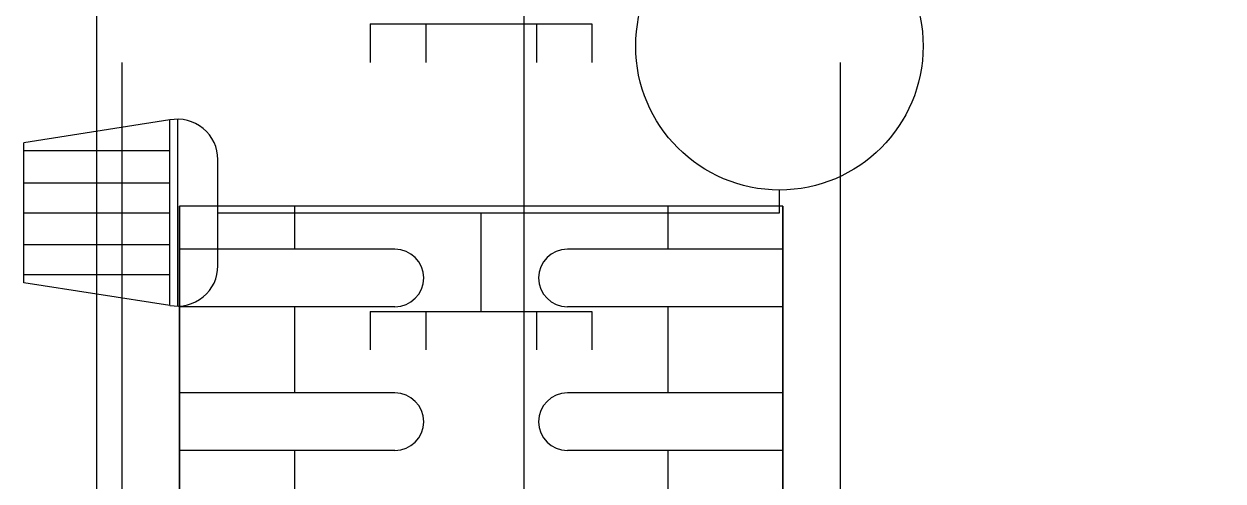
# Model space of a CAD drawing. Header units: inches. Extents: x 21 to 38546, y 13 to 15001.
# Drawn here: x 4417.82 to 4438.68, y 1230.5 to 1238.45 of the extents above; entities that cross this region are included whole.
import ezdxf

# ---------------------------------------------------------------- set-up
doc = ezdxf.new("R2010")
doc.units = ezdxf.units.IN
doc.header["$MEASUREMENT"] = 0
for name, color, linetype in [('pex_boru_dönüş', 5, 'Continuous'), ('pex_boru_gidiş', 1, 'Continuous'), ('RAST-IST-RADYATÖR-DİNAMİK BLOK', 83, 'Continuous')]:
    doc.layers.add(name, color=color, linetype=linetype)
doc.layers.add('Z_MİM_-KM-VITRF', color=8, linetype='Continuous', lineweight=25)

# ---------------------------------------------------------------- blocks, each defined once
blk = doc.blocks.new('*U171')
blk.add_line((-70, -48.918), (-106, -48.918))
blk = doc.blocks.new('IS_RADYATOR-PLAN-40')
at = {"layer": 'RAST-IST-RADYATÖR-DİNAMİK BLOK', "color": 7}
for p, q in [((-2.385, 11.439), (-2.78, 11.439)), ((-2.385, 1.67), (-2.385, 11.439)), ((-0.668, 6.25), (-2.385, 6.25)), ((-1.462, 1.67), (-3.309, 1.67)), ((-4.011, 0.968), (-0.76, 0.968)), ((-0.773, 0.833), (-3.998, 0.833)), ((-3.998, 0.833), (-3.603, -1.704)), ((-3.467, -1.704), (-3.467, 0.833)), ((-2.906, -1.704), (-2.906, 0.833)), ((-2.381, -1.704), (-2.381, 0.833)), ((-1.832, -1.704), (-1.832, 0.833)), ((-1.308, -1.704), (-1.308, 0.833)), ((-0.773, 0.833), (-1.168, -1.704)), ((-1.168, -1.704), (-3.603, -1.704))]:
    blk.add_line(p, q, dxfattribs=at)
at = {"layer": 'RAST-IST-RADYATÖR-DİNAMİK BLOK'}
for p, q in [((-0.668, 7.214), (-0.668, 8.178)), ((-0.668, 8.178), (0, 8.178)), ((-0.668, 5.286), (-0.668, 7.214)), ((-0.668, 7.214), (0, 7.214)), ((-0.668, 4.322), (-0.668, 5.286)), ((-0.668, 5.286), (0, 5.286)), ((-0.668, 4.322), (0, 4.322))]:
    blk.add_line(p, q, dxfattribs=at)
blk.add_lwpolyline([(0, 0), (40, 0), (40, 12.5), (0, 12.5)], dxfattribs=at)
at = {"layer": 'RAST-IST-RADYATÖR-DİNAMİK BLOK', "color": 10}
blk.add_circle((-5.28, 11.439), 2.5, dxfattribs=at)
at = {"layer": 'RAST-IST-RADYATÖR-DİNAMİK BLOK', "color": 7}
for centre, start, end in [((-3.309, 0.968), 90, 191.1518), ((-1.462, 0.968), 348.8482, 90)]:
    blk.add_arc(centre, 0.702, start, end, dxfattribs=at)
blk = doc.blocks.new('IS_RADYATOR-PLAN-50')
at = {"layer": 'RAST-IST-RADYATÖR-DİNAMİK BLOK', "color": 7}
for p, q in [((-2.385, 11.439), (-2.78, 11.439)), ((-2.385, 1.67), (-2.385, 11.439)), ((-0.668, 6.25), (-2.385, 6.25)), ((-1.462, 1.67), (-3.309, 1.67)), ((-4.011, 0.968), (-0.76, 0.968)), ((-0.773, 0.833), (-3.998, 0.833)), ((-3.998, 0.833), (-3.603, -1.704)), ((-3.467, -1.704), (-3.467, 0.833)), ((-2.906, -1.704), (-2.906, 0.833)), ((-2.381, -1.704), (-2.381, 0.833)), ((-1.832, -1.704), (-1.832, 0.833)), ((-1.308, -1.704), (-1.308, 0.833)), ((-0.773, 0.833), (-1.168, -1.704)), ((-1.168, -1.704), (-3.603, -1.704))]:
    blk.add_line(p, q, dxfattribs=at)
at = {"layer": 'RAST-IST-RADYATÖR-DİNAMİK BLOK'}
for p, q in [((-0.668, 7.214), (-0.668, 8.178)), ((-0.668, 8.178), (0, 8.178)), ((-0.668, 5.286), (-0.668, 7.214)), ((-0.668, 7.214), (0, 7.214)), ((-0.668, 4.322), (-0.668, 5.286)), ((-0.668, 5.286), (0, 5.286)), ((-0.668, 4.322), (0, 4.322))]:
    blk.add_line(p, q, dxfattribs=at)
blk.add_lwpolyline([(0, 0), (50, 0), (50, 12.5), (0, 12.5)], dxfattribs=at)
at = {"layer": 'RAST-IST-RADYATÖR-DİNAMİK BLOK', "color": 10}
blk.add_circle((-5.28, 11.439), 2.5, dxfattribs=at)
at = {"layer": 'RAST-IST-RADYATÖR-DİNAMİK BLOK', "color": 7}
for centre, start, end in [((-3.309, 0.968), 90, 191.1518), ((-1.462, 0.968), 348.8482, 90)]:
    blk.add_arc(centre, 0.702, start, end, dxfattribs=at)
blk = doc.blocks.new('IS_RADYATOR-PLAN-60')
at = {"layer": 'RAST-IST-RADYATÖR-DİNAMİK BLOK', "color": 7}
for p, q in [((-2.385, 11.439), (-2.78, 11.439)), ((-2.385, 1.67), (-2.385, 11.439)), ((-0.668, 6.25), (-2.385, 6.25)), ((-1.462, 1.67), (-3.309, 1.67)), ((-4.011, 0.968), (-0.76, 0.968)), ((-0.773, 0.833), (-3.998, 0.833)), ((-3.998, 0.833), (-3.603, -1.704)), ((-3.467, -1.704), (-3.467, 0.833)), ((-2.906, -1.704), (-2.906, 0.833)), ((-2.381, -1.704), (-2.381, 0.833)), ((-1.832, -1.704), (-1.832, 0.833)), ((-1.308, -1.704), (-1.308, 0.833)), ((-0.773, 0.833), (-1.168, -1.704)), ((-1.168, -1.704), (-3.603, -1.704))]:
    blk.add_line(p, q, dxfattribs=at)
at = {"layer": 'RAST-IST-RADYATÖR-DİNAMİK BLOK'}
for p, q in [((-0.668, 7.214), (-0.668, 8.178)), ((-0.668, 8.178), (0, 8.178)), ((-0.668, 5.286), (-0.668, 7.214)), ((-0.668, 7.214), (0, 7.214)), ((-0.668, 4.322), (-0.668, 5.286)), ((-0.668, 5.286), (0, 5.286)), ((-0.668, 4.322), (0, 4.322))]:
    blk.add_line(p, q, dxfattribs=at)
blk.add_lwpolyline([(0, 0), (60, 0), (60, 12.5), (0, 12.5)], dxfattribs=at)
at = {"layer": 'RAST-IST-RADYATÖR-DİNAMİK BLOK', "color": 10}
blk.add_circle((-5.28, 11.439), 2.5, dxfattribs=at)
at = {"layer": 'RAST-IST-RADYATÖR-DİNAMİK BLOK', "color": 7}
for centre, start, end in [((-3.309, 0.968), 90, 191.1518), ((-1.462, 0.968), 348.8482, 90)]:
    blk.add_arc(centre, 0.702, start, end, dxfattribs=at)
blk = doc.blocks.new('IS_RADYATOR-PLAN-70')
at = {"layer": 'RAST-IST-RADYATÖR-DİNAMİK BLOK', "color": 7}
for p, q in [((-2.385, 11.439), (-2.78, 11.439)), ((-2.385, 1.67), (-2.385, 11.439)), ((-0.668, 6.25), (-2.385, 6.25)), ((-1.462, 1.67), (-3.309, 1.67)), ((-4.011, 0.968), (-0.76, 0.968)), ((-0.773, 0.833), (-3.998, 0.833)), ((-3.998, 0.833), (-3.603, -1.704)), ((-3.467, -1.704), (-3.467, 0.833)), ((-2.906, -1.704), (-2.906, 0.833)), ((-2.381, -1.704), (-2.381, 0.833)), ((-1.832, -1.704), (-1.832, 0.833)), ((-1.308, -1.704), (-1.308, 0.833)), ((-0.773, 0.833), (-1.168, -1.704)), ((-1.168, -1.704), (-3.603, -1.704))]:
    blk.add_line(p, q, dxfattribs=at)
at = {"layer": 'RAST-IST-RADYATÖR-DİNAMİK BLOK'}
for p, q in [((-0.668, 7.214), (-0.668, 8.178)), ((-0.668, 8.178), (0, 8.178)), ((-0.668, 5.286), (-0.668, 7.214)), ((-0.668, 7.214), (0, 7.214)), ((-0.668, 4.322), (-0.668, 5.286)), ((-0.668, 5.286), (0, 5.286)), ((-0.668, 4.322), (0, 4.322))]:
    blk.add_line(p, q, dxfattribs=at)
blk.add_lwpolyline([(0, 0), (70, 0), (70, 12.5), (0, 12.5)], dxfattribs=at)
at = {"layer": 'RAST-IST-RADYATÖR-DİNAMİK BLOK', "color": 10}
blk.add_circle((-5.28, 11.439), 2.5, dxfattribs=at)
at = {"layer": 'RAST-IST-RADYATÖR-DİNAMİK BLOK', "color": 7}
for centre, start, end in [((-3.309, 0.968), 90, 191.1518), ((-1.462, 0.968), 348.8482, 90)]:
    blk.add_arc(centre, 0.702, start, end, dxfattribs=at)
blk = doc.blocks.new('IS_RADYATOR-PLAN-80')
at = {"layer": 'RAST-IST-RADYATÖR-DİNAMİK BLOK', "color": 7}
for p, q in [((-2.385, 11.439), (-2.78, 11.439)), ((-2.385, 1.67), (-2.385, 11.439)), ((-0.668, 6.25), (-2.385, 6.25)), ((-1.462, 1.67), (-3.309, 1.67)), ((-4.011, 0.968), (-0.76, 0.968)), ((-0.773, 0.833), (-3.998, 0.833)), ((-3.998, 0.833), (-3.603, -1.704)), ((-3.467, -1.704), (-3.467, 0.833)), ((-2.906, -1.704), (-2.906, 0.833)), ((-2.381, -1.704), (-2.381, 0.833)), ((-1.832, -1.704), (-1.832, 0.833)), ((-1.308, -1.704), (-1.308, 0.833)), ((-0.773, 0.833), (-1.168, -1.704)), ((-1.168, -1.704), (-3.603, -1.704))]:
    blk.add_line(p, q, dxfattribs=at)
at = {"layer": 'RAST-IST-RADYATÖR-DİNAMİK BLOK'}
for p, q in [((-0.668, 7.214), (-0.668, 8.178)), ((-0.668, 8.178), (0, 8.178)), ((-0.668, 5.286), (-0.668, 7.214)), ((-0.668, 7.214), (0, 7.214)), ((-0.668, 4.322), (-0.668, 5.286)), ((-0.668, 5.286), (0, 5.286)), ((-0.668, 4.322), (0, 4.322))]:
    blk.add_line(p, q, dxfattribs=at)
blk.add_lwpolyline([(0, 0), (80, 0), (80, 12.5), (0, 12.5)], dxfattribs=at)
at = {"layer": 'RAST-IST-RADYATÖR-DİNAMİK BLOK', "color": 10}
blk.add_circle((-5.28, 11.439), 2.5, dxfattribs=at)
at = {"layer": 'RAST-IST-RADYATÖR-DİNAMİK BLOK', "color": 7}
for centre, start, end in [((-3.309, 0.968), 90, 191.1518), ((-1.462, 0.968), 348.8482, 90)]:
    blk.add_arc(centre, 0.702, start, end, dxfattribs=at)
blk = doc.blocks.new('IS_RADYATOR-PLAN-90')
at = {"layer": 'RAST-IST-RADYATÖR-DİNAMİK BLOK', "color": 7}
for p, q in [((-2.385, 11.439), (-2.78, 11.439)), ((-2.385, 1.67), (-2.385, 11.439)), ((-0.668, 6.25), (-2.385, 6.25)), ((-1.462, 1.67), (-3.309, 1.67)), ((-4.011, 0.968), (-0.76, 0.968)), ((-0.773, 0.833), (-3.998, 0.833)), ((-3.998, 0.833), (-3.603, -1.704)), ((-3.467, -1.704), (-3.467, 0.833)), ((-2.906, -1.704), (-2.906, 0.833)), ((-2.381, -1.704), (-2.381, 0.833)), ((-1.832, -1.704), (-1.832, 0.833)), ((-1.308, -1.704), (-1.308, 0.833)), ((-0.773, 0.833), (-1.168, -1.704)), ((-1.168, -1.704), (-3.603, -1.704))]:
    blk.add_line(p, q, dxfattribs=at)
at = {"layer": 'RAST-IST-RADYATÖR-DİNAMİK BLOK'}
for p, q in [((-0.668, 7.214), (-0.668, 8.178)), ((-0.668, 8.178), (0, 8.178)), ((-0.668, 5.286), (-0.668, 7.214)), ((-0.668, 7.214), (0, 7.214)), ((-0.668, 4.322), (-0.668, 5.286)), ((-0.668, 5.286), (0, 5.286)), ((-0.668, 4.322), (0, 4.322))]:
    blk.add_line(p, q, dxfattribs=at)
blk.add_lwpolyline([(0, 0), (90, 0), (90, 12.5), (0, 12.5)], dxfattribs=at)
at = {"layer": 'RAST-IST-RADYATÖR-DİNAMİK BLOK', "color": 10}
blk.add_circle((-5.28, 11.439), 2.5, dxfattribs=at)
at = {"layer": 'RAST-IST-RADYATÖR-DİNAMİK BLOK', "color": 7}
for centre, start, end in [((-3.309, 0.968), 90, 191.1518), ((-1.462, 0.968), 348.8482, 90)]:
    blk.add_arc(centre, 0.702, start, end, dxfattribs=at)
blk = doc.blocks.new('IS_RADYATOR-PLAN-100')
at = {"layer": 'RAST-IST-RADYATÖR-DİNAMİK BLOK', "color": 7}
for p, q in [((-2.385, 11.439), (-2.78, 11.439)), ((-2.385, 1.67), (-2.385, 11.439)), ((-0.668, 6.25), (-2.385, 6.25)), ((-1.462, 1.67), (-3.309, 1.67)), ((-4.011, 0.968), (-0.76, 0.968)), ((-0.773, 0.833), (-3.998, 0.833)), ((-3.998, 0.833), (-3.603, -1.704)), ((-3.467, -1.704), (-3.467, 0.833)), ((-2.906, -1.704), (-2.906, 0.833)), ((-2.381, -1.704), (-2.381, 0.833)), ((-1.832, -1.704), (-1.832, 0.833)), ((-1.308, -1.704), (-1.308, 0.833)), ((-0.773, 0.833), (-1.168, -1.704)), ((-1.168, -1.704), (-3.603, -1.704))]:
    blk.add_line(p, q, dxfattribs=at)
at = {"layer": 'RAST-IST-RADYATÖR-DİNAMİK BLOK'}
for p, q in [((-0.668, 7.214), (-0.668, 8.178)), ((-0.668, 8.178), (0, 8.178)), ((-0.668, 5.286), (-0.668, 7.214)), ((-0.668, 7.214), (0, 7.214)), ((-0.668, 4.322), (-0.668, 5.286)), ((-0.668, 5.286), (0, 5.286)), ((-0.668, 4.322), (0, 4.322))]:
    blk.add_line(p, q, dxfattribs=at)
blk.add_lwpolyline([(0, 0), (100, 0), (100, 12.5), (0, 12.5)], dxfattribs=at)
at = {"layer": 'RAST-IST-RADYATÖR-DİNAMİK BLOK', "color": 10}
blk.add_circle((-5.28, 11.439), 2.5, dxfattribs=at)
at = {"layer": 'RAST-IST-RADYATÖR-DİNAMİK BLOK', "color": 7}
for centre, start, end in [((-3.309, 0.968), 90, 191.1518), ((-1.462, 0.968), 348.8482, 90)]:
    blk.add_arc(centre, 0.702, start, end, dxfattribs=at)
blk = doc.blocks.new('IS_RADYATOR-PLAN-110')
at = {"layer": 'RAST-IST-RADYATÖR-DİNAMİK BLOK', "color": 7}
for p, q in [((-2.385, 11.439), (-2.78, 11.439)), ((-2.385, 1.67), (-2.385, 11.439)), ((-0.668, 6.25), (-2.385, 6.25)), ((-1.462, 1.67), (-3.309, 1.67)), ((-4.011, 0.968), (-0.76, 0.968)), ((-0.773, 0.833), (-3.998, 0.833)), ((-3.998, 0.833), (-3.603, -1.704)), ((-3.467, -1.704), (-3.467, 0.833)), ((-2.906, -1.704), (-2.906, 0.833)), ((-2.381, -1.704), (-2.381, 0.833)), ((-1.832, -1.704), (-1.832, 0.833)), ((-1.308, -1.704), (-1.308, 0.833)), ((-0.773, 0.833), (-1.168, -1.704)), ((-1.168, -1.704), (-3.603, -1.704))]:
    blk.add_line(p, q, dxfattribs=at)
at = {"layer": 'RAST-IST-RADYATÖR-DİNAMİK BLOK'}
for p, q in [((-0.668, 7.214), (-0.668, 8.178)), ((-0.668, 8.178), (0, 8.178)), ((-0.668, 5.286), (-0.668, 7.214)), ((-0.668, 7.214), (0, 7.214)), ((-0.668, 4.322), (-0.668, 5.286)), ((-0.668, 5.286), (0, 5.286)), ((-0.668, 4.322), (0, 4.322))]:
    blk.add_line(p, q, dxfattribs=at)
blk.add_lwpolyline([(0, 0), (110, 0), (110, 12.5), (0, 12.5)], dxfattribs=at)
at = {"layer": 'RAST-IST-RADYATÖR-DİNAMİK BLOK', "color": 10}
blk.add_circle((-5.28, 11.439), 2.5, dxfattribs=at)
at = {"layer": 'RAST-IST-RADYATÖR-DİNAMİK BLOK', "color": 7}
for centre, start, end in [((-3.309, 0.968), 90, 191.1518), ((-1.462, 0.968), 348.8482, 90)]:
    blk.add_arc(centre, 0.702, start, end, dxfattribs=at)
blk = doc.blocks.new('IS_RADYATOR-PLAN-120')
at = {"layer": 'RAST-IST-RADYATÖR-DİNAMİK BLOK', "color": 7}
for p, q in [((-2.385, 11.439), (-2.78, 11.439)), ((-2.385, 1.67), (-2.385, 11.439)), ((-0.668, 6.25), (-2.385, 6.25)), ((-1.462, 1.67), (-3.309, 1.67)), ((-4.011, 0.968), (-0.76, 0.968)), ((-0.773, 0.833), (-3.998, 0.833)), ((-3.998, 0.833), (-3.603, -1.704)), ((-3.467, -1.704), (-3.467, 0.833)), ((-2.906, -1.704), (-2.906, 0.833)), ((-2.381, -1.704), (-2.381, 0.833)), ((-1.832, -1.704), (-1.832, 0.833)), ((-1.308, -1.704), (-1.308, 0.833)), ((-0.773, 0.833), (-1.168, -1.704)), ((-1.168, -1.704), (-3.603, -1.704))]:
    blk.add_line(p, q, dxfattribs=at)
at = {"layer": 'RAST-IST-RADYATÖR-DİNAMİK BLOK'}
for p, q in [((-0.668, 7.214), (-0.668, 8.178)), ((-0.668, 8.178), (0, 8.178)), ((-0.668, 5.286), (-0.668, 7.214)), ((-0.668, 7.214), (0, 7.214)), ((-0.668, 4.322), (-0.668, 5.286)), ((-0.668, 5.286), (0, 5.286)), ((-0.668, 4.322), (0, 4.322))]:
    blk.add_line(p, q, dxfattribs=at)
blk.add_lwpolyline([(0, 0), (120, 0), (120, 12.5), (0, 12.5)], dxfattribs=at)
at = {"layer": 'RAST-IST-RADYATÖR-DİNAMİK BLOK', "color": 10}
blk.add_circle((-5.28, 11.439), 2.5, dxfattribs=at)
at = {"layer": 'RAST-IST-RADYATÖR-DİNAMİK BLOK', "color": 7}
for centre, start, end in [((-3.309, 0.968), 90, 191.1518), ((-1.462, 0.968), 348.8482, 90)]:
    blk.add_arc(centre, 0.702, start, end, dxfattribs=at)
blk = doc.blocks.new('IS_RADYATOR-PLAN-130')
at = {"layer": 'RAST-IST-RADYATÖR-DİNAMİK BLOK', "color": 7}
for p, q in [((-2.385, 11.439), (-2.78, 11.439)), ((-2.385, 1.67), (-2.385, 11.439)), ((-0.668, 6.25), (-2.385, 6.25)), ((-1.462, 1.67), (-3.309, 1.67)), ((-4.011, 0.968), (-0.76, 0.968)), ((-0.773, 0.833), (-3.998, 0.833)), ((-3.998, 0.833), (-3.603, -1.704)), ((-3.467, -1.704), (-3.467, 0.833)), ((-2.906, -1.704), (-2.906, 0.833)), ((-2.381, -1.704), (-2.381, 0.833)), ((-1.832, -1.704), (-1.832, 0.833)), ((-1.308, -1.704), (-1.308, 0.833)), ((-0.773, 0.833), (-1.168, -1.704)), ((-1.168, -1.704), (-3.603, -1.704))]:
    blk.add_line(p, q, dxfattribs=at)
at = {"layer": 'RAST-IST-RADYATÖR-DİNAMİK BLOK'}
for p, q in [((-0.668, 7.214), (-0.668, 8.178)), ((-0.668, 8.178), (0, 8.178)), ((-0.668, 5.286), (-0.668, 7.214)), ((-0.668, 7.214), (0, 7.214)), ((-0.668, 4.322), (-0.668, 5.286)), ((-0.668, 5.286), (0, 5.286)), ((-0.668, 4.322), (0, 4.322))]:
    blk.add_line(p, q, dxfattribs=at)
blk.add_lwpolyline([(0, 0), (130, 0), (130, 12.5), (0, 12.5)], dxfattribs=at)
at = {"layer": 'RAST-IST-RADYATÖR-DİNAMİK BLOK', "color": 10}
blk.add_circle((-5.28, 11.439), 2.5, dxfattribs=at)
at = {"layer": 'RAST-IST-RADYATÖR-DİNAMİK BLOK', "color": 7}
for centre, start, end in [((-3.309, 0.968), 90, 191.1518), ((-1.462, 0.968), 348.8482, 90)]:
    blk.add_arc(centre, 0.702, start, end, dxfattribs=at)
blk = doc.blocks.new('IS_RADYATOR-PLAN-140')
at = {"layer": 'RAST-IST-RADYATÖR-DİNAMİK BLOK', "color": 7}
for p, q in [((-2.385, 11.439), (-2.78, 11.439)), ((-2.385, 1.67), (-2.385, 11.439)), ((-0.668, 6.25), (-2.385, 6.25)), ((-1.462, 1.67), (-3.309, 1.67)), ((-4.011, 0.968), (-0.76, 0.968)), ((-0.773, 0.833), (-3.998, 0.833)), ((-3.998, 0.833), (-3.603, -1.704)), ((-3.467, -1.704), (-3.467, 0.833)), ((-2.906, -1.704), (-2.906, 0.833)), ((-2.381, -1.704), (-2.381, 0.833)), ((-1.832, -1.704), (-1.832, 0.833)), ((-1.308, -1.704), (-1.308, 0.833)), ((-0.773, 0.833), (-1.168, -1.704)), ((-1.168, -1.704), (-3.603, -1.704))]:
    blk.add_line(p, q, dxfattribs=at)
at = {"layer": 'RAST-IST-RADYATÖR-DİNAMİK BLOK'}
for p, q in [((-0.668, 7.214), (-0.668, 8.178)), ((-0.668, 8.178), (0, 8.178)), ((-0.668, 5.286), (-0.668, 7.214)), ((-0.668, 7.214), (0, 7.214)), ((-0.668, 4.322), (-0.668, 5.286)), ((-0.668, 5.286), (0, 5.286)), ((-0.668, 4.322), (0, 4.322))]:
    blk.add_line(p, q, dxfattribs=at)
blk.add_lwpolyline([(0, 0), (140, 0), (140, 12.5), (0, 12.5)], dxfattribs=at)
at = {"layer": 'RAST-IST-RADYATÖR-DİNAMİK BLOK', "color": 10}
blk.add_circle((-5.28, 11.439), 2.5, dxfattribs=at)
at = {"layer": 'RAST-IST-RADYATÖR-DİNAMİK BLOK', "color": 7}
for centre, start, end in [((-3.309, 0.968), 90, 191.1518), ((-1.462, 0.968), 348.8482, 90)]:
    blk.add_arc(centre, 0.702, start, end, dxfattribs=at)
blk = doc.blocks.new('IS_RADYATOR-PLAN-150')
at = {"layer": 'RAST-IST-RADYATÖR-DİNAMİK BLOK', "color": 7}
for p, q in [((-1.75, 11.5), (-1.75, 7.75)), ((-0.75, 11.5), (-0.75, 7.75)), ((0.75, 11.5), (0.75, 7.75)), ((1.75, 11.5), (1.75, 7.75)), ((-2.5, 9.5), (-1.75, 9.5)), ((-0.75, 9.5), (0, 9.5)), ((0, 9.5), (0.75, 9.5)), ((1.75, 9.5), (2.5, 9.5)), ((-1.75, 4.75), (-1.75, 1)), ((-0.75, 4.75), (-0.75, 1)), ((0.75, 4.75), (0.75, 1)), ((1.75, 4.75), (1.75, 1)), ((-2.5, 3), (-1.75, 3)), ((-0.75, 3), (0, 3)), ((0, 3), (0.75, 3)), ((1.75, 3), (2.5, 3))]:
    blk.add_line(p, q, dxfattribs=at)
at = {"layer": 'RAST-IST-RADYATÖR-DİNAMİK BLOK'}
for p, q in [((-5.668, 7.214), (-5.668, 8.178)), ((-5.668, 8.178), (-5, 8.178)), ((-5.668, 5.286), (-5.668, 7.214)), ((-5.668, 7.214), (-5, 7.214)), ((-5.668, 4.322), (-5.668, 5.286)), ((-5.668, 5.286), (-5, 5.286)), ((-5.668, 4.322), (-5, 4.322))]:
    blk.add_line(p, q, dxfattribs=at)
for points in [[(-5, 0), (145, 0), (145, 12.5), (-5, 12.5)], [(-2.5, 11.5), (142.5, 11.5), (142.5, 1), (-2.5, 1)]]:
    blk.add_lwpolyline(points, dxfattribs=at)
at = {"layer": 'RAST-IST-RADYATÖR-DİNAMİK BLOK', "color": 7}
for centre, start, end in [((-1.25, 7.75), 180, 0), ((1.25, 7.75), 180, 0), ((-1.25, 4.75), 0, 180), ((1.25, 4.75), 0, 180)]:
    blk.add_arc(centre, 0.5, start, end, dxfattribs=at)
blk = doc.blocks.new('IS_RADYATOR-PLAN-160')
at = {"layer": 'RAST-IST-RADYATÖR-DİNAMİK BLOK', "color": 7}
for p, q in [((-1.75, 11.5), (-1.75, 7.75)), ((-0.75, 11.5), (-0.75, 7.75)), ((0.75, 11.5), (0.75, 7.75)), ((1.75, 11.5), (1.75, 7.75)), ((-2.5, 9.5), (-1.75, 9.5)), ((-0.75, 9.5), (0, 9.5)), ((0, 9.5), (0.75, 9.5)), ((1.75, 9.5), (2.5, 9.5)), ((-1.75, 4.75), (-1.75, 1)), ((-0.75, 4.75), (-0.75, 1)), ((0.75, 4.75), (0.75, 1)), ((1.75, 4.75), (1.75, 1)), ((-2.5, 3), (-1.75, 3)), ((-0.75, 3), (0, 3)), ((0, 3), (0.75, 3)), ((1.75, 3), (2.5, 3))]:
    blk.add_line(p, q, dxfattribs=at)
at = {"layer": 'RAST-IST-RADYATÖR-DİNAMİK BLOK'}
for p, q in [((-5.668, 7.214), (-5.668, 8.178)), ((-5.668, 8.178), (-5, 8.178)), ((-5.668, 5.286), (-5.668, 7.214)), ((-5.668, 7.214), (-5, 7.214)), ((-5.668, 4.322), (-5.668, 5.286)), ((-5.668, 5.286), (-5, 5.286)), ((-5.668, 4.322), (-5, 4.322))]:
    blk.add_line(p, q, dxfattribs=at)
for points in [[(-5, 0), (155, 0), (155, 12.5), (-5, 12.5)], [(-2.5, 11.5), (152.5, 11.5), (152.5, 1), (-2.5, 1)]]:
    blk.add_lwpolyline(points, dxfattribs=at)
at = {"layer": 'RAST-IST-RADYATÖR-DİNAMİK BLOK', "color": 7}
for centre, start, end in [((-1.25, 7.75), 180, 0), ((1.25, 7.75), 180, 0), ((-1.25, 4.75), 0, 180), ((1.25, 4.75), 0, 180)]:
    blk.add_arc(centre, 0.5, start, end, dxfattribs=at)
blk = doc.blocks.new('IS_RADYATOR-PLAN-170')
at = {"layer": 'RAST-IST-RADYATÖR-DİNAMİK BLOK', "color": 7}
for p, q in [((-1.75, 11.5), (-1.75, 7.75)), ((-0.75, 11.5), (-0.75, 7.75)), ((0.75, 11.5), (0.75, 7.75)), ((1.75, 11.5), (1.75, 7.75)), ((-2.5, 9.5), (-1.75, 9.5)), ((-0.75, 9.5), (0, 9.5)), ((0, 9.5), (0.75, 9.5)), ((1.75, 9.5), (2.5, 9.5)), ((-1.75, 4.75), (-1.75, 1)), ((-0.75, 4.75), (-0.75, 1)), ((0.75, 4.75), (0.75, 1)), ((1.75, 4.75), (1.75, 1)), ((-2.5, 3), (-1.75, 3)), ((-0.75, 3), (0, 3)), ((0, 3), (0.75, 3)), ((1.75, 3), (2.5, 3))]:
    blk.add_line(p, q, dxfattribs=at)
at = {"layer": 'RAST-IST-RADYATÖR-DİNAMİK BLOK'}
for p, q in [((-5.668, 7.214), (-5.668, 8.178)), ((-5.668, 8.178), (-5, 8.178)), ((-5.668, 5.286), (-5.668, 7.214)), ((-5.668, 7.214), (-5, 7.214)), ((-5.668, 4.322), (-5.668, 5.286)), ((-5.668, 5.286), (-5, 5.286)), ((-5.668, 4.322), (-5, 4.322))]:
    blk.add_line(p, q, dxfattribs=at)
for points in [[(-5, 0), (165, 0), (165, 12.5), (-5, 12.5)], [(-2.5, 11.5), (162.5, 11.5), (162.5, 1), (-2.5, 1)]]:
    blk.add_lwpolyline(points, dxfattribs=at)
at = {"layer": 'RAST-IST-RADYATÖR-DİNAMİK BLOK', "color": 7}
for centre, start, end in [((-1.25, 7.75), 180, 0), ((1.25, 7.75), 180, 0), ((-1.25, 4.75), 0, 180), ((1.25, 4.75), 0, 180)]:
    blk.add_arc(centre, 0.5, start, end, dxfattribs=at)
blk = doc.blocks.new('IS_RADYATOR-PLAN-180')
at = {"layer": 'RAST-IST-RADYATÖR-DİNAMİK BLOK', "color": 7}
for p, q in [((-1.75, 11.5), (-1.75, 7.75)), ((-0.75, 11.5), (-0.75, 7.75)), ((0.75, 11.5), (0.75, 7.75)), ((1.75, 11.5), (1.75, 7.75)), ((-2.5, 9.5), (-1.75, 9.5)), ((-0.75, 9.5), (0, 9.5)), ((0, 9.5), (0.75, 9.5)), ((1.75, 9.5), (2.5, 9.5)), ((-1.75, 4.75), (-1.75, 1)), ((-0.75, 4.75), (-0.75, 1)), ((0.75, 4.75), (0.75, 1)), ((1.75, 4.75), (1.75, 1)), ((-2.5, 3), (-1.75, 3)), ((-0.75, 3), (0, 3)), ((0, 3), (0.75, 3)), ((1.75, 3), (2.5, 3))]:
    blk.add_line(p, q, dxfattribs=at)
at = {"layer": 'RAST-IST-RADYATÖR-DİNAMİK BLOK'}
for p, q in [((-5.668, 7.214), (-5.668, 8.178)), ((-5.668, 8.178), (-5, 8.178)), ((-5.668, 5.286), (-5.668, 7.214)), ((-5.668, 7.214), (-5, 7.214)), ((-5.668, 4.322), (-5.668, 5.286)), ((-5.668, 5.286), (-5, 5.286)), ((-5.668, 4.322), (-5, 4.322))]:
    blk.add_line(p, q, dxfattribs=at)
for points in [[(-5, 0), (175, 0), (175, 12.5), (-5, 12.5)], [(-2.5, 11.5), (172.5, 11.5), (172.5, 1), (-2.5, 1)]]:
    blk.add_lwpolyline(points, dxfattribs=at)
at = {"layer": 'RAST-IST-RADYATÖR-DİNAMİK BLOK', "color": 7}
for centre, start, end in [((-1.25, 7.75), 180, 0), ((1.25, 7.75), 180, 0), ((-1.25, 4.75), 0, 180), ((1.25, 4.75), 0, 180)]:
    blk.add_arc(centre, 0.5, start, end, dxfattribs=at)
blk = doc.blocks.new('IS_RADYATOR-PLAN-190')
at = {"layer": 'RAST-IST-RADYATÖR-DİNAMİK BLOK', "color": 7}
for p, q in [((-1.75, 11.5), (-1.75, 7.75)), ((-0.75, 11.5), (-0.75, 7.75)), ((0.75, 11.5), (0.75, 7.75)), ((1.75, 11.5), (1.75, 7.75)), ((-2.5, 9.5), (-1.75, 9.5)), ((-0.75, 9.5), (0, 9.5)), ((0, 9.5), (0.75, 9.5)), ((1.75, 9.5), (2.5, 9.5)), ((-1.75, 4.75), (-1.75, 1)), ((-0.75, 4.75), (-0.75, 1)), ((0.75, 4.75), (0.75, 1)), ((1.75, 4.75), (1.75, 1)), ((-2.5, 3), (-1.75, 3)), ((-0.75, 3), (0, 3)), ((0, 3), (0.75, 3)), ((1.75, 3), (2.5, 3))]:
    blk.add_line(p, q, dxfattribs=at)
at = {"layer": 'RAST-IST-RADYATÖR-DİNAMİK BLOK'}
for p, q in [((-5.668, 7.214), (-5.668, 8.178)), ((-5.668, 8.178), (-5, 8.178)), ((-5.668, 5.286), (-5.668, 7.214)), ((-5.668, 7.214), (-5, 7.214)), ((-5.668, 4.322), (-5.668, 5.286)), ((-5.668, 5.286), (-5, 5.286)), ((-5.668, 4.322), (-5, 4.322))]:
    blk.add_line(p, q, dxfattribs=at)
for points in [[(-5, 0), (185, 0), (185, 12.5), (-5, 12.5)], [(182.5, 11.5), (-2.5, 11.5), (-2.5, 1), (182.5, 1)]]:
    blk.add_lwpolyline(points, dxfattribs=at)
at = {"layer": 'RAST-IST-RADYATÖR-DİNAMİK BLOK', "color": 7}
for centre, start, end in [((-1.25, 7.75), 180, 0), ((1.25, 7.75), 180, 0), ((-1.25, 4.75), 0, 180), ((1.25, 4.75), 0, 180)]:
    blk.add_arc(centre, 0.5, start, end, dxfattribs=at)
blk = doc.blocks.new('IS_RADYATOR-PLAN-200')
at = {"layer": 'RAST-IST-RADYATÖR-DİNAMİK BLOK', "color": 7}
for p, q in [((3.25, 11.5), (3.25, 7.75)), ((4.25, 11.5), (4.25, 7.75)), ((5.75, 11.5), (5.75, 7.75)), ((6.75, 11.5), (6.75, 7.75)), ((2.5, 9.5), (3.25, 9.5)), ((4.25, 9.5), (5, 9.5)), ((5, 9.5), (5.75, 9.5)), ((6.75, 9.5), (7.5, 9.5)), ((3.25, 4.75), (3.25, 1)), ((4.25, 4.75), (4.25, 1)), ((5.75, 4.75), (5.75, 1)), ((6.75, 4.75), (6.75, 1)), ((2.5, 3), (3.25, 3)), ((4.25, 3), (5, 3)), ((5, 3), (5.75, 3)), ((6.75, 3), (7.5, 3))]:
    blk.add_line(p, q, dxfattribs=at)
at = {"layer": 'RAST-IST-RADYATÖR-DİNAMİK BLOK'}
for p, q in [((-0.668, 7.214), (-0.668, 8.178)), ((-0.668, 8.178), (0, 8.178)), ((-0.668, 5.286), (-0.668, 7.214)), ((-0.668, 7.214), (0, 7.214)), ((-0.668, 4.322), (-0.668, 5.286)), ((-0.668, 5.286), (0, 5.286)), ((-0.668, 4.322), (0, 4.322))]:
    blk.add_line(p, q, dxfattribs=at)
for points in [[(0, 0), (200, 0), (200, 12.5), (0, 12.5)], [(2.5, 11.5), (197.5, 11.5), (197.5, 1), (2.5, 1)]]:
    blk.add_lwpolyline(points, dxfattribs=at)
at = {"layer": 'RAST-IST-RADYATÖR-DİNAMİK BLOK', "color": 7}
for centre, start, end in [((3.75, 7.75), 180, 0), ((6.25, 7.75), 180, 0), ((3.75, 4.75), 0, 180), ((6.25, 4.75), 0, 180)]:
    blk.add_arc(centre, 0.5, start, end, dxfattribs=at)
blk = doc.blocks.new('IS_U4730')
for name, p in [('IS_RADYATOR-PLAN-40', (0, 0)), ('IS_RADYATOR-PLAN-50', (0, 0)), ('IS_RADYATOR-PLAN-60', (0, 0)), ('IS_RADYATOR-PLAN-70', (0, 0)), ('IS_RADYATOR-PLAN-80', (0, 0)), ('IS_RADYATOR-PLAN-90', (0, 0)), ('IS_RADYATOR-PLAN-100', (0, 0)), ('IS_RADYATOR-PLAN-110', (0, 0)), ('IS_RADYATOR-PLAN-120', (0, 0)), ('IS_RADYATOR-PLAN-130', (0, 0)), ('IS_RADYATOR-PLAN-140', (0, 0)), ('IS_RADYATOR-PLAN-150', (0, 0)), ('IS_RADYATOR-PLAN-160', (0, 0)), ('IS_RADYATOR-PLAN-170', (0, 0)), ('IS_RADYATOR-PLAN-180', (0, 0)), ('IS_RADYATOR-PLAN-190', (0, 0)), ('IS_RADYATOR-PLAN-200', (-5, 0))]:
    blk.add_blockref(name, p)

msp = doc.modelspace()

# ---------------------------------------------------------------- linework, layer by layer
at = {"layer": 'pex_boru_dönüş'}
msp.add_lwpolyline([(4555.784, 1876.331), (4555.784, 1798.231), (4512.884, 1798.231), (4512.884, 1014.263), (4426.527, 1014.263), (4426.527, 1240.78)], dxfattribs=at)
at = {"layer": 'pex_boru_gidiş'}
msp.add_lwpolyline([(4560.784, 1869.331), (4560.784, 1793.231), (4517.884, 1793.231), (4517.884, 1014.263), (4426.527, 1014.263), (4426.527, 1235.78)], dxfattribs=at)

# ---------------------------------------------------------------- block references
at = {"layer": 'RAST-IST-RADYATÖR-DİNAMİK BLOK', "rotation": 270}
msp.add_blockref('IS_U4730', (4419.527, 1232.78), dxfattribs=at)
at = {"layer": 'Z_MİM_-KM-VITRF', "ltscale": 0.5, "rotation": 270}
msp.add_blockref('*U171', (4468.009, 1136.171), dxfattribs=at)

doc.saveas('drawing.dxf')
